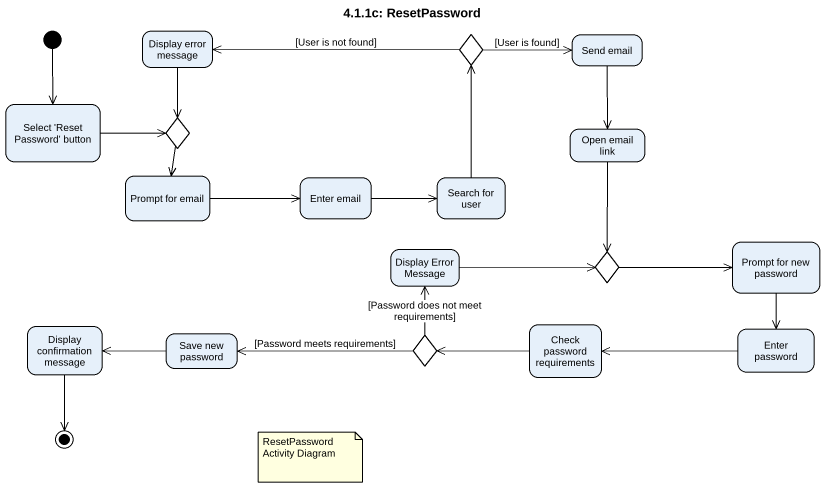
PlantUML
@startuml
title 4.1.1c: ResetPassword
hide empty description
state "Display error message" as Display_error_message
state choice1 <<choice>>
state "Send email" as Send_email
state "Select 'Reset Password' button" as Select_Reset_Password_button
state choice2 <<choice>>
state "Open email link" as Open_email_link
state "Prompt for email" as Prompt_for_email
state "Enter email" as Enter_email
state "Search for user" as Search_for_user
state "Display Error Message" as Display_Error_Message
state choice3 <<choice>>
state "Prompt for new password" as Prompt_for_new_password
state "Display confirmation message" as Display_confirmation_message
state "Save new password" as Save_new_password
state choice4 <<choice>>
state "Check password requirements" as Check_password_requirements
state "Enter password" as Enter_password
[*] --> Select_Reset_Password_button
Display_error_message --> choice2
choice1 -left-> Display_error_message : [User is not found]
choice1 -right-> Send_email : [User is found]
Send_email --> Open_email_link
Select_Reset_Password_button -right-> choice2
choice2 --> Prompt_for_email
Open_email_link --> choice3
Prompt_for_email -right-> Enter_email
Enter_email -right-> Search_for_user
Search_for_user -up-> choice1
Display_Error_Message -right-> choice3
choice3 -right-> Prompt_for_new_password
Prompt_for_new_password --> Enter_password
Save_new_password -left-> Display_confirmation_message
choice4 -up-> Display_Error_Message : [Password does not meet requirements]
choice4 -left-> Save_new_password : [Password meets requirements]
Check_password_requirements -left-> choice4
Enter_password -left-> Check_password_requirements
Display_confirmation_message --> [*]
note as N1
  ResetPassword Activity Diagram
end note
@enduml
